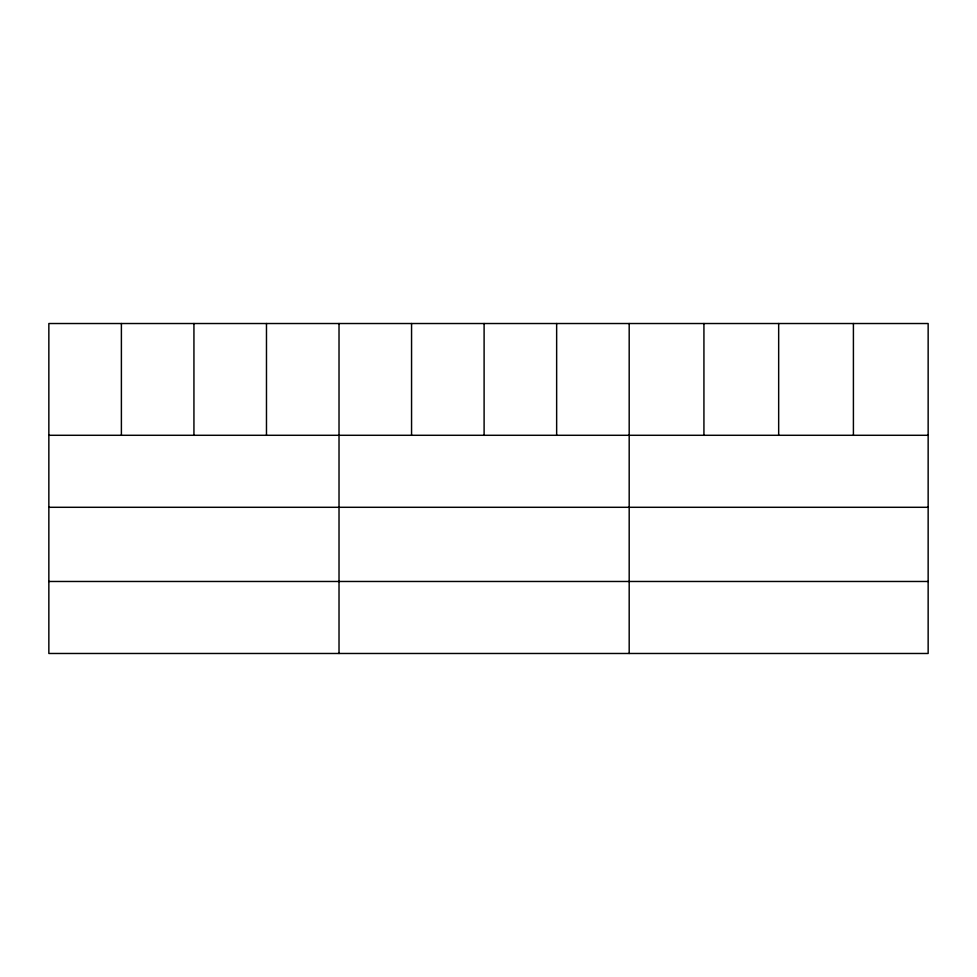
<?xml version="1.0" encoding="UTF-8"?>
<svg xmlns="http://www.w3.org/2000/svg" width="977" height="977" viewBox="0 0 977 977"><rect width="100%" height="100%" fill="white"/><g stroke="black" fill="none" stroke-linecap="round" stroke-linejoin="round"><path stroke-width="1.47" d="M928.15 507.295L928.15 323.521L48.85 323.521L48.85 653.479L928.15 653.479L928.15 507.295L48.85 507.295M48.85 435.29L928.15 435.29M48.85 581.474L928.15 581.474M853.409 323.521L853.409 435.29M778.669 323.521L778.669 435.29M703.928 323.521L703.928 435.29M629.188 323.521L629.188 653.479M556.646 323.521L556.646 435.29M484.103 323.521L484.103 435.29M411.561 323.521L411.561 435.29M339.019 323.521L339.019 653.479M266.477 323.521L266.477 435.29M193.935 323.521L193.935 435.29M121.392 323.521L121.392 435.29"/></g></svg>
